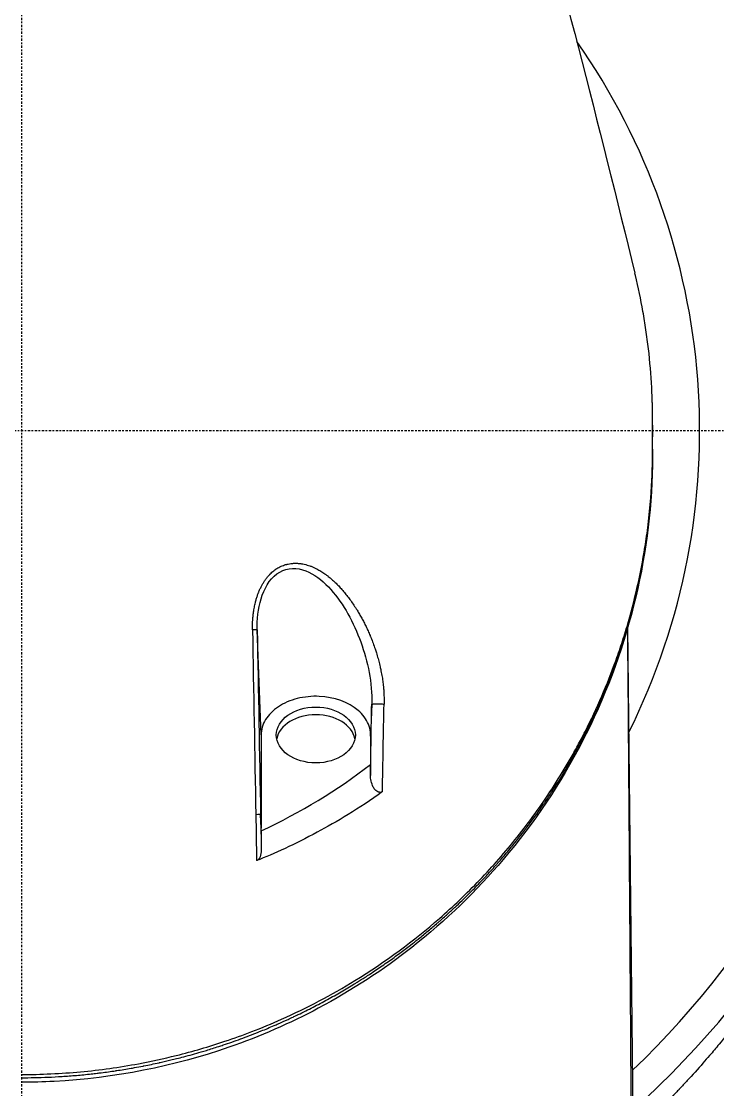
# Model space of a CAD drawing. Header units: millimetres. Extents: x 0 to 4378, y 0 to 2376.
# Drawn here: x 777.2 to 822.1, y 2123.9 to 2192.8 of the extents above; entities that cross this region are included whole.
import ezdxf

# ---------------------------------------------------------------- set-up
doc = ezdxf.new("R2010")
doc.units = ezdxf.units.MM
doc.header["$LTSCALE"] = 0.2
doc.linetypes.add('CENTER2', pattern=[1.125, 0.75, -0.125, 0.125, -0.125])
doc.layers.add('02_Center Line', color=1, linetype='CENTER2')

# ---------------------------------------------------------------- blocks, each defined once
blk = doc.blocks.new('A$Ce3085cef_1')
for p, q in [((40.731, 0.367), (40.731, 0.529)), ((15.469, -19.638), (15.218, -12.859)), ((39.525, -49.001), (39.136, -12.686)), ((22.608, -17.649), (22.531, -19.704)), ((15.469, -19.638), (15.469, -25.653)), ((22.531, -19.704), (22.531, -21.546)), ((22.531, -21.547), (22.527, -22.248)), ((15.469, -25.653), (15.436, -24.779)), ((15.469, -25.828), (15.469, -25.653))]:
    blk.add_line(p, q)
for radius, start, end in [(86.413, 313.06048, 226.93952), (59, 311.98884, 228.01116), (57.092, 313.69818, 226.30182), (43.77, 333.60959, 35.03688)]:
    blk.add_arc((0, 0), radius, start, end)
for centre, major_axis, ratio, start_param, end_param in [((39.722, -2.224), (1, -0.02), 0.706623, 0.000001, 0.014083), ((49.683, -31.971), (-26.251, 1448.998), 0.023751, 1.557176, 1.565405), ((42.473, -31.855), (-26.904, 1453.039), 0.018511, 1.55738, 1.565584), ((4.423, -65.436), (17.322, 935.514), 0.01851, 4.758915, 4.763836), ((13.054, -66.026), (-17.87, -929.876), 0.010138, 1.616962, 1.623047), ((19, -20.133), (2.55, 0), 0.707126, 0.137684, 3.003909), ((-0.825, -1.848), (-34.588, -3.991), 0.799814, 1.967013, 2.216225), ((14.936, -24.788), (0.5, 0.009), 0.005217, 0.018512, 1.177522), ((49.71, -32.018), (-26.386, 1456.503), 0.023646, 1.5654, 1.567438), ((42.6, -31.895), (-27.031, 1459.91), 0.01851, 1.565579, 1.567141)]:
    blk.add_ellipse(centre, major_axis=major_axis, ratio=ratio, start_param=start_param, end_param=end_param)
blk.add_ellipse((19, -19.638), major_axis=(-2.55, 0), ratio=0.707126)
for points, knots in [([(58.991, 1.008), (59.001, 1.05), (59.01, 1.091), (59.046, 1.247), (59.072, 1.361), (59.112, 1.541), (59.127, 1.609), (59.159, 1.755), (59.177, 1.837), (59.212, 2.002), (59.23, 2.087), (59.26, 2.229), (59.271, 2.286), (59.307, 2.464), (59.331, 2.585), (59.368, 2.785), (59.383, 2.865), (59.456, 3.274), (59.509, 3.601), (59.6, 4.229), (59.639, 4.528), (59.824, 6.156), (59.883, 7.489), (59.836, 9.512), (59.795, 10.2), (59.718, 11.01), (59.705, 11.134), (59.679, 11.381), (59.664, 11.505), (59.627, 11.816), (59.602, 12.001), (59.557, 12.321), (59.538, 12.455), (59.501, 12.692), (59.484, 12.795), (59.428, 13.134), (59.386, 13.367), (59.326, 13.685), (59.309, 13.772), (59.282, 13.903), (59.274, 13.947), (59.243, 14.096), (59.221, 14.203), (59.155, 14.509), (59.109, 14.723), (59.007, 15.181), (58.95, 15.428), (58.844, 15.875), (58.795, 16.075), (58.701, 16.453), (58.657, 16.63), (58.581, 16.924), (58.551, 17.038), (58.476, 17.322), (58.432, 17.487), (58.342, 17.813), (58.296, 17.976), (58.18, 18.387), (58.11, 18.631), (57.965, 19.117), (57.894, 19.353), (57.794, 19.672), (57.768, 19.755), (57.484, 20.655), (57.207, 21.471), (56.503, 23.403), (56.06, 24.516), (55.39, 26.058), (55.193, 26.496), (54.875, 27.181), (54.758, 27.43), (54.523, 27.919), (54.405, 28.16), (54.136, 28.7), (53.984, 29), (53.6, 29.74), (53.363, 30.183), (52.868, 31.081), (52.608, 31.538), (51.759, 32.987), (51.143, 33.971), (49.881, 35.862), (49.237, 36.771), (47.333, 39.304), (45.995, 40.907), (43.867, 43.195), (43.155, 43.923), (41.081, 45.937), (39.66, 47.196), (37.535, 48.901), (36.897, 49.392), (34.983, 50.806), (33.663, 51.704), (30.999, 53.363), (29.659, 54.13), (28.05, 54.969), (27.826, 55.084), (27.602, 55.197)], [-5.243272, -5.243272, -5.243272, -5.243272, -5.238, -5.238, -5.223233, -5.223233, -5.214163, -5.214163, -5.203983, -5.203983, -5.193148, -5.193148, -5.185837, -5.185837, -5.170025, -5.170025, -5.159458, -5.159458, -5.116192, -5.116192, -5.076828, -5.076828, -4.902395, -4.902395, -4.811092, -4.811092, -4.79475, -4.79475, -4.778204, -4.778204, -4.753484, -4.753484, -4.73568, -4.73568, -4.721937, -4.721937, -4.690616, -4.690616, -4.678702, -4.678702, -4.672826, -4.672826, -4.658232, -4.658232, -4.631069, -4.631069, -4.599206, -4.599206, -4.573269, -4.573269, -4.55068, -4.55068, -4.53588, -4.53588, -4.51433, -4.51433, -4.493222, -4.493222, -4.461613, -4.461613, -4.430745, -4.430745, -4.419812, -4.419812, -4.31126, -4.31126, -4.161308, -4.161308, -4.101635, -4.101635, -4.067542, -4.067542, -4.034221, -4.034221, -3.992837, -3.992837, -3.931624, -3.931624, -3.867648, -3.867648, -3.727894, -3.727894, -3.595814, -3.595814, -3.354286, -3.354286, -3.239165, -3.239165, -3.029822, -3.029822, -2.943183, -2.943183, -2.775567, -2.775567, -2.617669, -2.617669, -2.592319, -2.592319, -2.592319, -2.592319]), ([(-0.001, -41.555), (1.274, -41.555), (2.548, -41.496), (5.077, -41.262), (6.329, -41.087), (8.383, -40.705), (9.193, -40.529), (11.065, -40.062), (12.113, -39.755), (13.721, -39.215), (14.297, -39.007), (15.515, -38.536), (16.153, -38.27), (18.447, -37.247), (20.029, -36.408), (23.505, -34.273), (25.327, -32.919), (27.421, -31.089), (27.851, -30.697), (29.167, -29.443), (30.012, -28.558), (31.216, -27.182), (31.613, -26.706), (32.394, -25.726), (32.776, -25.222), (33.526, -24.183), (33.892, -23.649), (34.607, -22.55), (34.955, -21.986), (35.455, -21.127), (35.62, -20.836), (35.942, -20.25), (36.099, -19.955), (36.442, -19.293), (36.625, -18.925), (36.982, -18.18), (37.156, -17.801), (37.662, -16.654), (37.975, -15.88), (38.411, -14.696), (38.553, -14.29), (38.826, -13.469), (38.957, -13.054), (39.582, -10.944), (39.968, -9.233), (40.315, -7.034), (40.382, -6.555), (40.736, -3.631), (40.731, -1.784), (40.73, -0.374), (40.73, -0.156), (40.73, 0.174), (40.731, 0.284), (40.731, 0.558), (40.731, 0.718), (40.73, 0.953), (40.729, 1.029), (40.727, 1.258), (40.725, 1.393), (40.719, 1.643), (40.717, 1.746), (40.711, 1.947), (40.708, 2.039), (40.697, 2.346), (40.687, 2.563), (40.632, 3.62), (40.562, 4.456), (40.419, 5.698), (40.365, 6.104), (40.247, 6.908), (40.182, 7.306), (39.973, 8.479), (39.811, 9.254), (39.615, 10.072), (39.603, 10.119), (39.592, 10.165)], [-12.126888, -12.126888, -12.126888, -12.126888, -11.929155, -11.929155, -11.731142, -11.731142, -11.599108, -11.599108, -11.423504, -11.423504, -11.323203, -11.323203, -11.208746, -11.208746, -10.903559, -10.903559, -10.49681, -10.49681, -10.388234, -10.388234, -10.154863, -10.154863, -10.033963, -10.033963, -9.908546, -9.908546, -9.778492, -9.778492, -9.643694, -9.643694, -9.574994, -9.574994, -9.505925, -9.505925, -9.420491, -9.420491, -9.33343, -9.33343, -9.156755, -9.156755, -9.064945, -9.064945, -8.971626, -8.971626, -8.591834, -8.591834, -8.486072, -8.486072, -7.947871, -7.947871, -7.849464, -7.849464, -7.799156, -7.799156, -7.725216, -7.725216, -7.691028, -7.691028, -7.623996, -7.623996, -7.576077, -7.576077, -7.534454, -7.534454, -7.437649, -7.437649, -7.069154, -7.069154, -6.889697, -6.889697, -6.7135, -6.7135, -6.369354, -6.369354, -6.348438, -6.348438, -6.348438, -6.348438]), ([(40.731, 0.367), (40.731, 0.126), (40.73, -0.116), (40.73, -0.358), (40.73, -0.369), (40.73, -0.38), (40.73, -0.391)], [0.0027661, 0.0027661, 0.0027661, 0.0027661, 0.4201867, 0.4201867, 0.4201867, 0.4390729, 0.4390729, 0.4390729, 0.4390729]), ([(59, 0), (59, -0.121), (59, -0.244), (58.999, -0.366), (58.998, -0.488), (58.997, -0.61), (58.996, -0.732), (58.993, -0.977), (58.989, -1.22), (58.984, -1.463), (58.978, -1.713), (58.971, -1.962), (58.962, -2.211), (58.954, -2.448), (58.945, -2.685), (58.934, -2.92), (58.912, -3.408), (58.885, -3.892), (58.853, -4.372), (58.852, -4.381), (58.852, -4.39), (58.851, -4.399), (58.819, -4.875), (58.781, -5.349), (58.739, -5.819), (58.651, -6.793), (58.543, -7.753), (58.415, -8.696), (58.414, -8.701), (58.414, -8.705), (58.413, -8.709), (58.316, -9.423), (58.208, -10.128), (58.09, -10.824), (58.049, -11.068), (58.006, -11.312), (57.962, -11.554), (57.931, -11.726), (57.899, -11.897), (57.866, -12.067), (57.735, -12.757), (57.594, -13.438), (57.443, -14.108), (57.422, -14.203), (57.4, -14.298), (57.378, -14.393), (57.245, -14.973), (57.105, -15.546), (56.959, -16.111), (56.863, -16.483), (56.764, -16.851), (56.662, -17.215), (56.58, -17.508), (56.497, -17.798), (56.412, -18.086), (56.36, -18.265), (56.307, -18.443), (56.253, -18.62), (56.11, -19.091), (55.962, -19.557), (55.811, -20.016), (55.599, -20.659), (55.379, -21.291), (55.152, -21.911), (55.045, -22.204), (54.936, -22.494), (54.826, -22.781), (54.722, -23.053), (54.616, -23.323), (54.509, -23.591), (54.266, -24.198), (54.017, -24.793), (53.762, -25.377), (53.748, -25.411), (53.733, -25.445), (53.718, -25.479), (53.474, -26.035), (53.225, -26.579), (52.971, -27.114), (52.811, -27.452), (52.649, -27.786), (52.485, -28.116), (52.37, -28.346), (52.255, -28.574), (52.139, -28.8), (51.851, -29.361), (51.559, -29.91), (51.263, -30.446), (51.217, -30.528), (51.172, -30.61), (51.126, -30.691), (50.871, -31.148), (50.613, -31.596), (50.352, -32.035), (50.117, -32.432), (49.879, -32.822), (49.641, -33.204), (49.563, -33.329), (49.485, -33.452), (49.407, -33.575), (49.29, -33.758), (49.174, -33.94), (49.057, -34.12), (48.736, -34.613), (48.412, -35.094), (48.088, -35.563), (48.067, -35.593), (48.046, -35.623), (48.025, -35.653), (47.74, -36.063), (47.454, -36.463), (47.167, -36.853), (47.144, -36.885), (47.12, -36.917), (47.097, -36.949), (46.824, -37.32), (46.55, -37.682), (46.276, -38.036), (46.204, -38.13), (46.131, -38.224), (46.059, -38.316), (45.715, -38.755), (45.372, -39.181), (45.029, -39.594), (44.823, -39.843), (44.618, -40.087), (44.413, -40.326), (44.27, -40.493), (44.127, -40.658), (43.984, -40.821), (43.644, -41.21), (43.304, -41.587), (42.967, -41.952), (42.911, -42.013), (42.854, -42.074), (42.796, -42.137), (42.74, -42.197), (42.682, -42.26), (42.62, -42.325), (42.565, -42.384), (42.507, -42.445), (42.445, -42.51), (42.442, -42.514), (42.439, -42.517), (42.436, -42.52), (42.422, -42.535), (42.407, -42.551), (42.393, -42.566), (42.33, -42.632), (42.262, -42.704), (42.19, -42.779), (42.121, -42.85), (42.049, -42.925), (41.976, -43.001), (41.904, -43.075), (41.831, -43.15), (41.757, -43.225), (41.744, -43.238), (41.732, -43.251), (41.719, -43.263), (41.31, -43.681), (40.9, -44.086), (40.49, -44.479), (40.452, -44.516), (40.414, -44.553), (40.375, -44.589), (40.079, -44.872), (39.782, -45.149), (39.487, -45.42)], [0, 0, 0, 0, 0.0014582, 0.0014582, 0.0014582, 0.0029295, 0.0029295, 0.0029295, 0.0058987, 0.0058987, 0.0058987, 0.0089592, 0.0089592, 0.0089592, 0.0118693, 0.0118693, 0.0118693, 0.0178873, 0.0178873, 0.0178873, 0.017997, 0.017997, 0.017997, 0.0239681, 0.0239681, 0.0239681, 0.0363443, 0.0363443, 0.0363443, 0.0364008, 0.0364008, 0.0364008, 0.0457618, 0.0457618, 0.0457618, 0.0490535, 0.0490535, 0.0490535, 0.0513847, 0.0513847, 0.0513847, 0.0608221, 0.0608221, 0.0608221, 0.0621609, 0.0621609, 0.0621609, 0.0703585, 0.0703585, 0.0703585, 0.0757423, 0.0757423, 0.0757423, 0.0800603, 0.0800603, 0.0800603, 0.0827366, 0.0827366, 0.0827366, 0.0898577, 0.0898577, 0.0898577, 0.0998212, 0.0998212, 0.0998212, 0.1045193, 0.1045193, 0.1045193, 0.1089687, 0.1089687, 0.1089687, 0.1190636, 0.1190636, 0.1190636, 0.119652, 0.119652, 0.119652, 0.1292845, 0.1292845, 0.1292845, 0.1353798, 0.1353798, 0.1353798, 0.1396373, 0.1396373, 0.1396373, 0.1501983, 0.1501983, 0.1501983, 0.1518151, 0.1518151, 0.1518151, 0.1608855, 0.1608855, 0.1608855, 0.1690935, 0.1690935, 0.1690935, 0.1717653, 0.1717653, 0.1717653, 0.1757473, 0.1757473, 0.1757473, 0.1866814, 0.1866814, 0.1866814, 0.187386, 0.187386, 0.187386, 0.1969813, 0.1969813, 0.1969813, 0.1977672, 0.1977672, 0.1977672, 0.2069115, 0.2069115, 0.2069115, 0.2093349, 0.2093349, 0.2093349, 0.2208126, 0.2208126, 0.2208126, 0.2277152, 0.2277152, 0.2277152, 0.2325259, 0.2325259, 0.2325259, 0.244038, 0.244038, 0.244038, 0.2459654, 0.2459654, 0.2459654, 0.2478421, 0.2478421, 0.2478421, 0.2495275, 0.2495275, 0.2495275, 0.249613, 0.249613, 0.249613, 0.25, 0.25, 0.25, 0.2516476, 0.2516476, 0.2516476, 0.2532106, 0.2532106, 0.2532106, 0.2547284, 0.2547284, 0.2547284, 0.2549863, 0.2549863, 0.2549863, 0.2634289, 0.2634289, 0.2634289, 0.2642221, 0.2642221, 0.2642221, 0.2703423, 0.2703423, 0.2703423, 0.2703423]), ([(0, -41.761), (0.274, -41.763), (0.557, -41.76), (1.134, -41.748), (1.428, -41.739), (2.023, -41.714), (2.324, -41.698), (2.935, -41.659), (3.244, -41.636), (3.87, -41.582), (4.185, -41.551), (4.633, -41.502), (4.761, -41.487), (4.977, -41.461), (5.065, -41.45), (5.457, -41.401), (5.765, -41.359), (6.103, -41.308), (6.129, -41.304), (6.459, -41.255), (6.768, -41.204), (7.108, -41.145), (7.135, -41.14), (7.206, -41.128), (7.249, -41.12), (7.477, -41.079), (7.662, -41.045), (7.869, -41.005), (7.888, -41.001), (8.229, -40.934), (8.554, -40.867), (8.909, -40.788), (8.935, -40.782), (9.189, -40.726), (9.417, -40.673), (9.769, -40.588), (9.892, -40.558), (10.169, -40.489), (10.323, -40.449), (10.847, -40.311), (11.22, -40.208), (11.71, -40.064), (11.825, -40.03), (12.202, -39.915), (12.466, -39.833), (12.829, -39.715), (12.927, -39.682), (13.396, -39.526), (13.769, -39.396), (14.149, -39.257), (14.155, -39.255), (14.53, -39.117), (14.9, -38.976), (15.34, -38.8), (15.408, -38.773), (15.751, -38.633), (16.026, -38.518), (16.389, -38.362), (16.475, -38.324), (16.777, -38.191), (16.993, -38.094), (17.317, -37.945), (17.425, -37.894), (17.569, -37.826), (17.603, -37.81), (17.67, -37.779), (17.702, -37.763), (17.763, -37.734), (17.79, -37.721), (17.831, -37.701), (17.844, -37.695), (18.025, -37.608), (18.191, -37.526), (18.511, -37.367), (18.666, -37.288), (19.135, -37.047), (19.444, -36.882), (20.049, -36.551), (20.344, -36.384), (20.924, -36.047), (21.207, -35.878), (21.545, -35.67), (21.608, -35.632), (21.844, -35.485), (22.016, -35.376), (22.288, -35.202), (22.39, -35.136), (22.76, -34.893), (23.022, -34.717), (23.415, -34.447), (23.552, -34.351), (23.937, -34.079), (24.179, -33.903), (24.651, -33.553), (24.882, -33.379), (25.276, -33.073), (25.444, -32.941), (25.615, -32.804), (25.623, -32.798), (25.845, -32.62), (26.05, -32.452), (26.458, -32.113), (26.658, -31.942), (26.906, -31.726), (26.961, -31.679), (27.206, -31.464), (27.389, -31.3), (27.744, -30.978), (27.915, -30.819), (28.244, -30.509), (28.402, -30.358), (28.705, -30.063), (28.851, -29.919), (29.009, -29.76), (29.03, -29.739), (29.172, -29.596), (29.288, -29.477), (29.527, -29.231), (29.647, -29.105), (29.874, -28.864), (29.981, -28.749), (30.118, -28.601), (30.154, -28.562), (30.285, -28.419), (30.374, -28.32), (30.47, -28.214), (30.483, -28.199), (30.525, -28.152), (30.553, -28.12), (30.597, -28.071), (30.613, -28.053), (30.649, -28.012), (30.669, -27.989), (30.699, -27.955), (30.709, -27.944), (30.721, -27.931), (30.722, -27.929), (30.724, -27.927), (30.725, -27.926), (30.731, -27.92), (30.736, -27.914), (30.963, -27.655), (31.174, -27.409), (31.485, -27.037), (31.588, -26.912), (32.044, -26.352), (32.385, -25.916), (32.737, -25.445), (32.762, -25.413), (33.103, -24.954), (33.408, -24.526), (33.734, -24.051), (33.767, -24.003), (33.945, -23.742), (34.087, -23.527), (34.53, -22.847), (34.82, -22.381), (35.119, -21.878), (35.141, -21.841), (35.338, -21.507), (35.508, -21.21), (35.789, -20.704), (35.904, -20.494), (36.12, -20.087), (36.223, -19.891), (36.559, -19.235), (36.782, -18.777), (37.035, -18.233), (37.075, -18.146), (37.18, -17.917), (37.243, -17.776), (37.485, -17.229), (37.656, -16.824), (37.88, -16.269), (37.94, -16.118), (38.158, -15.557), (38.31, -15.148), (38.507, -14.588), (38.56, -14.436), (38.635, -14.213), (38.659, -14.143), (38.854, -13.555), (39.014, -13.039), (39.183, -12.454), (39.203, -12.382), (39.238, -12.26), (39.252, -12.211), (39.385, -11.732), (39.496, -11.304), (39.636, -10.727), (39.672, -10.574), (39.834, -9.873), (39.948, -9.327), (40.055, -8.753), (40.061, -8.722), (40.091, -8.56), (40.114, -8.43), (40.187, -8.011), (40.234, -7.723), (40.323, -7.134), (40.365, -6.833), (40.411, -6.474), (40.419, -6.415), (40.5, -5.763), (40.559, -5.176), (40.61, -4.531), (40.615, -4.468), (40.63, -4.26), (40.64, -4.115), (40.678, -3.519), (40.699, -3.071), (40.713, -2.588), (40.714, -2.55), (40.718, -2.419), (40.72, -2.326), (40.722, -2.234)], [0.0000005, 0.0000005, 0.0000005, 0.0000005, 0.0158804, 0.0158804, 0.0314941, 0.0314941, 0.0466963, 0.0466963, 0.0616667, 0.0616667, 0.0762857, 0.0762857, 0.0820479, 0.0820479, 0.0859853, 0.0859853, 0.0994403, 0.0994403, 0.1005462, 0.1005462, 0.1136242, 0.1136242, 0.1147453, 0.1147453, 0.1165521, 0.1165521, 0.1241981, 0.1241981, 0.125, 0.125, 0.1381084, 0.1381084, 0.1391728, 0.1391728, 0.1482001, 0.1482001, 0.1529972, 0.1529972, 0.1589987, 0.1589987, 0.1732494, 0.1732494, 0.1776036, 0.1776036, 0.1875, 0.1875, 0.1911709, 0.1911709, 0.2049605, 0.2049605, 0.2051836, 0.2051836, 0.21875, 0.21875, 0.2212271, 0.2212271, 0.2312401, 0.2312401, 0.234375, 0.234375, 0.2421875, 0.2421875, 0.2460938, 0.2460938, 0.2474252, 0.2474252, 0.2487118, 0.2487118, 0.2496161, 0.2496161, 0.25, 0.25, 0.2548856, 0.2548856, 0.2595383, 0.2595383, 0.2692434, 0.2692434, 0.2790515, 0.2790515, 0.2890122, 0.2890122, 0.2912742, 0.2912742, 0.2976908, 0.2976908, 0.3016122, 0.3016122, 0.3121303, 0.3121303, 0.3179228, 0.3179228, 0.3287012, 0.3287012, 0.3396932, 0.3396932, 0.3481944, 0.3481944, 0.3486379, 0.3486379, 0.3598073, 0.3598073, 0.3716181, 0.3716181, 0.375, 0.375, 0.3869913, 0.3869913, 0.3992411, 0.3992411, 0.4116457, 0.4116457, 0.424265, 0.424265, 0.4261619, 0.4261619, 0.4375, 0.4375, 0.4505935, 0.4505935, 0.463876, 0.463876, 0.46875, 0.46875, 0.4822259, 0.4822259, 0.484375, 0.484375, 0.4893023, 0.4893023, 0.4921875, 0.4921875, 0.4960938, 0.4960938, 0.4980469, 0.4980469, 0.4985352, 0.4985352, 0.4992676, 0.4992676, 0.5, 0.5, 0.5143265, 0.5143265, 0.5215625, 0.5215625, 0.5466413, 0.5466413, 0.5485034, 0.5485034, 0.5728868, 0.5728868, 0.5755775, 0.5755775, 0.5877727, 0.5877727, 0.6141516, 0.6141516, 0.6162648, 0.6162648, 0.6330476, 0.6330476, 0.6449132, 0.6449132, 0.656049, 0.656049, 0.6819939, 0.6819939, 0.6869268, 0.6869268, 0.6949503, 0.6949503, 0.717991, 0.717991, 0.7265974, 0.7265974, 0.75, 0.75, 0.7587448, 0.7587448, 0.7627993, 0.7627993, 0.7925908, 0.7925908, 0.7967746, 0.7967746, 0.7996666, 0.7996666, 0.8246287, 0.8246287, 0.833564, 0.833564, 0.8658948, 0.8658948, 0.8677436, 0.8677436, 0.8755356, 0.8755356, 0.8928106, 0.8928106, 0.9110136, 0.9110136, 0.9146293, 0.9146293, 0.9506659, 0.9506659, 0.9545641, 0.9545641, 0.9635596, 0.9635596, 0.9917153, 0.9917153, 0.9941009, 0.9941009, 1, 1, 1, 1]), ([(40.722, -2.244), (40.601, -8.29), (39.119, -14.421), (34.816, -22.722), (33.122, -25.283), (29.378, -29.693), (27.414, -31.608), (23.367, -34.787), (21.346, -36.118), (17.352, -38.241), (15.415, -39.094), (9.879, -41.016), (5.992, -41.8), (1.405, -42.037), (0.702, -42.056), (0, -42.056)], [0, 0, 0, 0, 2.532204, 2.532204, 3.707832, 3.707832, 4.693204, 4.693204, 5.508883, 5.508883, 6.184691, 6.184691, 7.353938, 7.353938, 7.564591, 7.564591, 7.564591, 7.564591]), ([(14.915, -12.859), (14.912, -12.723), (14.913, -12.589), (14.918, -12.457), (14.92, -12.381), (14.924, -12.306), (14.929, -12.231), (14.931, -12.192), (14.934, -12.153), (14.937, -12.115), (14.94, -12.076), (14.943, -12.038), (14.947, -12), (14.951, -11.964), (14.954, -11.928), (14.958, -11.891), (14.962, -11.855), (14.967, -11.819), (14.971, -11.782), (14.976, -11.746), (14.981, -11.71), (14.986, -11.671), (14.988, -11.658), (14.991, -11.644), (14.993, -11.629), (15.009, -11.524), (15.027, -11.42), (15.047, -11.319), (15.068, -11.217), (15.091, -11.117), (15.117, -11.02), (15.121, -11.004), (15.125, -10.988), (15.129, -10.972), (15.139, -10.934), (15.15, -10.898), (15.16, -10.862), (15.171, -10.825), (15.182, -10.79), (15.193, -10.754), (15.204, -10.719), (15.216, -10.683), (15.228, -10.648), (15.239, -10.615), (15.251, -10.582), (15.263, -10.548), (15.275, -10.516), (15.287, -10.483), (15.301, -10.45), (15.31, -10.426), (15.32, -10.402), (15.33, -10.377), (15.358, -10.309), (15.387, -10.242), (15.418, -10.177), (15.449, -10.113), (15.481, -10.05), (15.514, -9.988), (15.546, -9.928), (15.58, -9.869), (15.616, -9.812), (15.649, -9.757), (15.684, -9.703), (15.721, -9.65), (15.756, -9.599), (15.793, -9.548), (15.832, -9.499), (15.868, -9.452), (15.907, -9.406), (15.946, -9.361), (15.973, -9.33), (16.001, -9.3), (16.029, -9.271), (16.037, -9.262), (16.045, -9.253), (16.054, -9.245), (16.092, -9.207), (16.13, -9.169), (16.17, -9.133), (16.21, -9.098), (16.25, -9.064), (16.291, -9.032), (16.331, -9), (16.372, -8.97), (16.413, -8.941), (16.435, -8.926), (16.457, -8.911), (16.479, -8.897), (16.525, -8.868), (16.571, -8.841), (16.616, -8.817), (16.664, -8.791), (16.712, -8.768), (16.759, -8.747), (16.809, -8.725), (16.858, -8.705), (16.906, -8.688), (16.956, -8.67), (17.005, -8.654), (17.053, -8.64), (17.066, -8.637), (17.079, -8.633), (17.092, -8.63), (17.1, -8.628), (17.107, -8.626), (17.115, -8.624), (17.118, -8.623), (17.122, -8.622), (17.125, -8.622), (17.182, -8.608), (17.239, -8.596), (17.297, -8.586), (17.355, -8.576), (17.414, -8.569), (17.474, -8.563), (17.502, -8.561), (17.529, -8.559), (17.557, -8.557), (17.57, -8.557), (17.582, -8.556), (17.594, -8.555), (17.601, -8.555), (17.607, -8.555), (17.614, -8.555), (17.618, -8.555), (17.622, -8.554), (17.626, -8.554), (17.656, -8.554), (17.687, -8.553), (17.719, -8.554), (17.748, -8.554), (17.778, -8.555), (17.807, -8.556), (17.837, -8.557), (17.866, -8.559), (17.896, -8.561), (17.926, -8.564), (17.956, -8.567), (17.985, -8.57), (18.015, -8.574), (18.044, -8.577), (18.072, -8.582), (18.103, -8.586), (18.133, -8.591), (18.161, -8.596), (18.226, -8.608), (18.291, -8.623), (18.356, -8.64), (18.387, -8.648), (18.418, -8.657), (18.449, -8.667), (18.503, -8.683), (18.557, -8.701), (18.611, -8.72), (18.638, -8.73), (18.665, -8.74), (18.693, -8.751), (18.721, -8.762), (18.749, -8.773), (18.777, -8.785), (18.806, -8.797), (18.834, -8.81), (18.863, -8.823), (18.892, -8.836), (18.92, -8.849), (18.948, -8.862), (18.978, -8.877), (19.006, -8.891), (19.033, -8.905), (19.045, -8.91), (19.055, -8.916), (19.066, -8.922), (19.152, -8.967), (19.238, -9.015), (19.323, -9.068), (19.407, -9.119), (19.49, -9.174), (19.572, -9.232), (19.599, -9.251), (19.625, -9.27), (19.652, -9.289), (19.703, -9.326), (19.754, -9.365), (19.805, -9.405), (19.841, -9.434), (19.878, -9.464), (19.915, -9.495), (19.953, -9.526), (19.991, -9.559), (20.029, -9.592), (20.067, -9.626), (20.106, -9.661), (20.145, -9.696), (20.158, -9.709), (20.172, -9.721), (20.186, -9.734), (20.226, -9.772), (20.266, -9.81), (20.304, -9.848), (20.345, -9.888), (20.384, -9.927), (20.422, -9.966), (20.458, -10.003), (20.492, -10.038), (20.524, -10.073), (20.595, -10.149), (20.666, -10.227), (20.736, -10.308), (20.807, -10.39), (20.876, -10.473), (20.945, -10.559), (21.015, -10.647), (21.084, -10.736), (21.152, -10.827), (21.221, -10.92), (21.289, -11.014), (21.355, -11.11), (21.423, -11.209), (21.489, -11.309), (21.554, -11.41), (21.591, -11.467), (21.627, -11.524), (21.662, -11.582), (21.714, -11.666), (21.764, -11.75), (21.813, -11.834), (21.863, -11.92), (21.912, -12.007), (21.96, -12.094), (22.008, -12.183), (22.056, -12.272), (22.102, -12.362), (22.149, -12.453), (22.195, -12.546), (22.24, -12.639), (22.285, -12.733), (22.329, -12.828), (22.373, -12.925), (22.416, -13.022), (22.459, -13.119), (22.501, -13.22), (22.511, -13.243), (22.52, -13.266), (22.53, -13.289), (22.538, -13.31), (22.547, -13.33), (22.555, -13.351), (22.653, -13.593), (22.743, -13.836), (22.825, -14.081), (22.854, -14.168), (22.882, -14.254), (22.909, -14.341), (22.928, -14.402), (22.946, -14.462), (22.963, -14.522), (22.981, -14.581), (22.998, -14.641), (23.014, -14.7), (23.03, -14.759), (23.046, -14.817), (23.062, -14.877), (23.077, -14.935), (23.092, -14.994), (23.107, -15.055), (23.121, -15.114), (23.135, -15.173), (23.149, -15.235), (23.157, -15.272), (23.166, -15.309), (23.174, -15.347), (23.178, -15.365), (23.182, -15.382), (23.185, -15.4), (23.199, -15.466), (23.213, -15.531), (23.225, -15.596), (23.238, -15.66), (23.249, -15.724), (23.261, -15.788), (23.271, -15.85), (23.282, -15.913), (23.292, -15.976), (23.301, -16.037), (23.31, -16.099), (23.319, -16.162), (23.327, -16.222), (23.335, -16.283), (23.342, -16.346), (23.347, -16.381), (23.351, -16.417), (23.355, -16.454), (23.357, -16.474), (23.359, -16.494), (23.361, -16.514), (23.366, -16.563), (23.37, -16.611), (23.374, -16.658), (23.378, -16.707), (23.382, -16.755), (23.385, -16.804), (23.388, -16.853), (23.391, -16.903), (23.393, -16.953), (23.396, -17.005), (23.398, -17.057), (23.399, -17.11), (23.401, -17.165), (23.402, -17.22), (23.403, -17.278), (23.404, -17.337), (23.404, -17.398), (23.404, -17.463), (23.404, -17.52), (23.403, -17.58), (23.402, -17.642)], [0, 0, 0, 0, 0.019847, 0.019847, 0.019847, 0.03125, 0.03125, 0.03125, 0.037316, 0.037316, 0.037316, 0.043612, 0.043612, 0.043612, 0.049493, 0.049493, 0.049493, 0.055188, 0.055188, 0.055188, 0.060557, 0.060557, 0.060557, 0.0625, 0.0625, 0.0625, 0.076877, 0.076877, 0.076877, 0.091359, 0.091359, 0.091359, 0.09375, 0.09375, 0.09375, 0.099417, 0.099417, 0.099417, 0.105201, 0.105201, 0.105201, 0.110985, 0.110985, 0.110985, 0.116337, 0.116337, 0.116337, 0.121416, 0.121416, 0.121416, 0.125, 0.125, 0.125, 0.134863, 0.134863, 0.134863, 0.144573, 0.144573, 0.144573, 0.154036, 0.154036, 0.154036, 0.163056, 0.163056, 0.163056, 0.171825, 0.171825, 0.171825, 0.180202, 0.180202, 0.180202, 0.18586, 0.18586, 0.18586, 0.1875, 0.1875, 0.1875, 0.194943, 0.194943, 0.194943, 0.202245, 0.202245, 0.202245, 0.209391, 0.209391, 0.209391, 0.213151, 0.213151, 0.213151, 0.220872, 0.220872, 0.220872, 0.228902, 0.228902, 0.228902, 0.237275, 0.237275, 0.237275, 0.246017, 0.246017, 0.246017, 0.248383, 0.248383, 0.248383, 0.249811, 0.249811, 0.249811, 0.250425, 0.250425, 0.250425, 0.261092, 0.261092, 0.261092, 0.271939, 0.271939, 0.271939, 0.27701, 0.27701, 0.27701, 0.279228, 0.279228, 0.279228, 0.280402, 0.280402, 0.280402, 0.281136, 0.281136, 0.281136, 0.286565, 0.286565, 0.286565, 0.291487, 0.291487, 0.291487, 0.296425, 0.296425, 0.296425, 0.301489, 0.301489, 0.301489, 0.306689, 0.306689, 0.306689, 0.3125, 0.3125, 0.3125, 0.326083, 0.326083, 0.326083, 0.332554, 0.332554, 0.332554, 0.34375, 0.34375, 0.34375, 0.349255, 0.349255, 0.349255, 0.354718, 0.354718, 0.354718, 0.360309, 0.360309, 0.360309, 0.36607, 0.36607, 0.36607, 0.372351, 0.372351, 0.372351, 0.375, 0.375, 0.375, 0.396563, 0.396563, 0.396563, 0.417673, 0.417673, 0.417673, 0.424422, 0.424422, 0.424422, 0.4375, 0.4375, 0.4375, 0.44682, 0.44682, 0.44682, 0.456193, 0.456193, 0.456193, 0.465785, 0.465785, 0.465785, 0.469225, 0.469225, 0.469225, 0.479405, 0.479405, 0.479405, 0.490069, 0.490069, 0.490069, 0.5, 0.5, 0.5, 0.521878, 0.521878, 0.521878, 0.54388, 0.54388, 0.54388, 0.566233, 0.566233, 0.566233, 0.588857, 0.588857, 0.588857, 0.612018, 0.612018, 0.612018, 0.625, 0.625, 0.625, 0.643894, 0.643894, 0.643894, 0.663146, 0.663146, 0.663146, 0.68267, 0.68267, 0.68267, 0.702382, 0.702382, 0.702382, 0.722075, 0.722075, 0.722075, 0.741557, 0.741557, 0.741557, 0.746043, 0.746043, 0.746043, 0.75, 0.75, 0.75, 0.796198, 0.796198, 0.796198, 0.8125, 0.8125, 0.8125, 0.824005, 0.824005, 0.824005, 0.835531, 0.835531, 0.835531, 0.846857, 0.846857, 0.846857, 0.857973, 0.857973, 0.857973, 0.868656, 0.868656, 0.868656, 0.875, 0.875, 0.875, 0.877935, 0.877935, 0.877935, 0.889052, 0.889052, 0.889052, 0.900157, 0.900157, 0.900157, 0.910996, 0.910996, 0.910996, 0.921586, 0.921586, 0.921586, 0.931706, 0.931706, 0.931706, 0.9375, 0.9375, 0.9375, 0.940676, 0.940676, 0.940676, 0.9486, 0.9486, 0.9486, 0.956813, 0.956813, 0.956813, 0.965267, 0.965267, 0.965267, 0.973986, 0.973986, 0.973986, 0.982822, 0.982822, 0.982822, 0.991923, 0.991923, 0.991923, 1, 1, 1, 1]), ([(15.218, -12.859), (15.204, -12.17), (15.271, -11.494), (15.662, -10.203), (15.995, -9.604), (16.968, -8.877), (17.584, -8.804), (18.697, -9.13), (19.204, -9.486), (20.532, -10.78), (21.214, -11.93), (22.221, -14.403), (22.565, -15.757), (22.607, -17.121)], [0, 0, 0, 0, 0.125, 0.125, 0.25, 0.25, 0.375, 0.375, 0.5, 0.5, 0.75, 0.75, 1, 1, 1, 1]), ([(15.218, -12.859), (15.213, -12.857), (15.086, -12.857), (14.924, -12.859), (14.921, -12.859), (14.918, -12.859), (14.915, -12.859)], [0, 0, 0, 0, 0.980619, 0.980619, 0.980619, 1, 1, 1, 1]), ([(39.109, -12.781), (39.109, -12.789), (39.109, -12.796), (39.133, -15.954), (39.158, -19.103), (39.204, -25.191), (39.225, -28.13), (39.267, -33.899), (39.288, -36.729), (39.323, -41.801), (39.339, -44.043), (39.36, -47.19), (39.366, -48.095), (39.372, -49)], [0.2608409, 0.2608409, 0.2608409, 0.2608409, 0.2613208, 0.2613208, 0.4541563, 0.4541563, 0.6340543, 0.6340543, 0.8073484, 0.8073484, 0.944586, 0.944586, 1, 1, 1, 1]), ([(22.531, -19.704), (22.531, -19.619), (22.53, -19.534), (22.521, -19.448), (22.503, -19.277), (22.46, -19.109), (22.393, -18.946), (22.261, -18.621), (22.031, -18.312), (21.726, -18.05), (21.115, -17.526), (20.187, -17.189), (19.225, -17.146), (18.744, -17.124), (18.257, -17.173), (17.806, -17.288), (17.355, -17.402), (16.934, -17.585), (16.584, -17.816), (16.235, -18.048), (15.951, -18.333), (15.76, -18.645), (15.569, -18.957), (15.469, -19.298), (15.469, -19.638)], [0.0000002, 0.0000002, 0.0000002, 0.0000002, 0.0322579, 0.0322579, 0.0322579, 0.096774, 0.096774, 0.096774, 0.2258063, 0.2258063, 0.2258063, 0.4838709, 0.4838709, 0.4838709, 0.6129032, 0.6129032, 0.6129032, 0.7419354, 0.7419354, 0.7419354, 0.8709677, 0.8709677, 0.8709677, 1, 1, 1, 1]), ([(22.607, -17.121), (22.61, -17.21), (22.611, -17.298), (22.61, -17.474), (22.609, -17.562), (22.608, -17.649)], [0, 0, 0, 0, 0.499955, 0.499955, 1, 1, 1, 1]), ([(22.608, -17.649), (22.609, -17.647), (22.614, -17.645), (22.635, -17.641), (22.651, -17.64), (22.697, -17.636), (22.728, -17.634), (22.798, -17.632), (22.837, -17.631), (22.93, -17.63), (22.981, -17.631), (23.091, -17.632), (23.151, -17.633), (23.254, -17.636), (23.299, -17.637), (23.362, -17.64), (23.383, -17.641), (23.402, -17.642)], [0, 0, 0, 0, 0.112984, 0.112984, 0.237876, 0.237876, 0.375515, 0.375515, 0.497548, 0.497548, 0.631747, 0.631747, 0.786893, 0.786893, 0.921345, 0.921345, 1, 1, 1, 1]), ([(23.296, -23.294), (23.271, -23.312), (23.242, -23.326), (23.178, -23.341), (23.144, -23.343), (23.071, -23.335), (23.033, -23.324), (22.952, -23.286), (22.906, -23.254), (22.797, -23.149), (22.746, -23.072), (22.643, -22.876), (22.599, -22.741), (22.541, -22.484), (22.526, -22.355), (22.527, -22.247)], [0.0000007, 0.0000007, 0.0000007, 0.0000007, 0.0108248, 0.0108248, 0.0213444, 0.0213444, 0.0333402, 0.0333402, 0.0482123, 0.0482123, 0.0701852, 0.0701852, 0.1048978, 0.1048978, 0.1409213, 0.1409213, 0.1409213, 0.1409213]), ([(23.296, -23.294), (21.796, -24.39), (20.309, -25.26), (17.652, -26.69), (16.301, -27.309), (15.181, -27.75)], [0.000001, 0.000001, 0.000001, 0.000001, 0.646944, 0.646944, 1.411285, 1.411285, 1.411285, 1.411285]), ([(15.469, -25.829), (15.47, -26.034), (15.472, -26.239), (15.475, -26.649), (15.477, -26.854), (15.478, -27.059)], [-0.1420846, -0.1420846, -0.1420846, -0.1420846, -0.071052, -0.071052, 0, 0, 0, 0]), ([(15.478, -27.059), (15.48, -27.225), (15.453, -27.378), (15.379, -27.557), (15.347, -27.614), (15.287, -27.681), (15.267, -27.699), (15.226, -27.729), (15.204, -27.741), (15.181, -27.75)], [0, 0, 0, 0, 0.0574508, 0.0574508, 0.084849, 0.084849, 0.0962853, 0.0962853, 0.1062915, 0.1062915, 0.1062915, 0.1062915])]:
    blk.add_open_spline(points, degree=3, knots=knots)
for points in [[(31.947, 39.65), (34.731, 29.653), (37.271, 19.667), (39.592, 10.165)], [(40.73, -1.365), (40.73, -1.497), (40.73, -1.628), (40.729, -1.76)], [(40.73, -1.18), (40.73, -1.242), (40.73, -1.303), (40.73, -1.365)]]:
    blk.add_open_spline(points, degree=3)
blk.add_rational_spline([(40.729, -1.76), (40.727, -1.918), (40.725, -2.076), (40.722, -2.234)], [1, 1.00000000001, 1.00000000007, 1], degree=3)
at = {"layer": '02_Center Line'}
for p, q in [((0, 87.413), (0, -87.413)), ((87.413, 0), (-87.413, 0))]:
    blk.add_line(p, q, dxfattribs=at)

msp = doc.modelspace()

# ---------------------------------------------------------------- block references
msp.add_blockref('A$Ce3085cef_1', (777.219, 2166.397))

doc.saveas('drawing.dxf')
